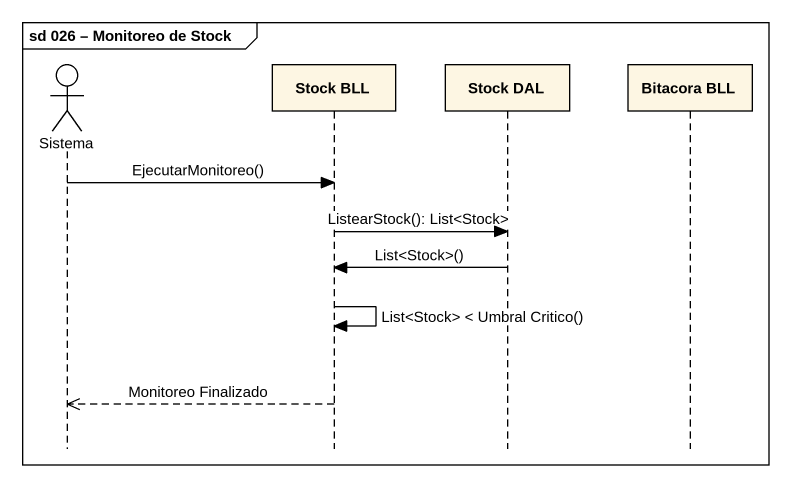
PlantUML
@startuml
mainframe sd 026 – Monitoreo de Stock
hide footbox
actor Sistema
participant "Stock BLL" as Stock_BLL
participant "Stock DAL" as Stock_DAL
participant "Bitacora BLL" as Bitacora_BLL

Sistema -> Stock_BLL : EjecutarMonitoreo()
Stock_BLL -> Stock_DAL : ListearStock(): List<Stock>
Stock_DAL -> Stock_BLL : List<Stock>()
Stock_BLL -> Stock_BLL : List<Stock> < Umbral Critico()
Stock_BLL -->> Sistema : Monitoreo Finalizado
@enduml
